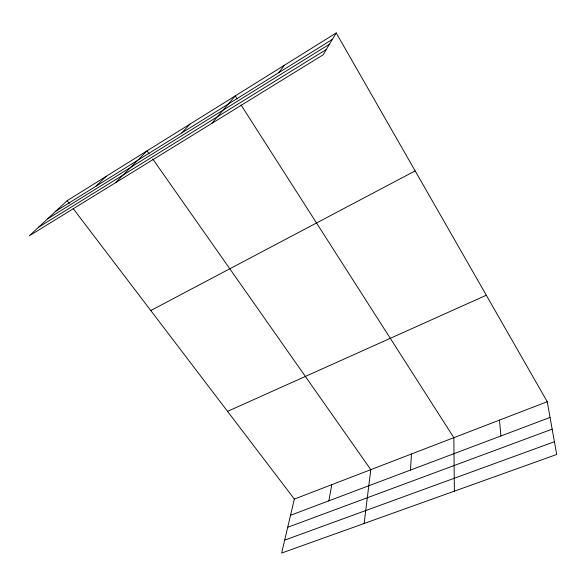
<?xml version="1.0" encoding="UTF-8"?>
<svg xmlns="http://www.w3.org/2000/svg" width="586" height="586" viewBox="0 0 586 586"><rect width="100%" height="100%" fill="white"/><g stroke="black" fill="none" stroke-linecap="round" stroke-linejoin="round"><path stroke-width="0.88" d="M410.471 470.06L411.438 454.003M364.118 523.496L370.791 469.657L152.785 159.055M328.849 500.84L331.793 484.673M73.155 208.579L294.348 499.089L281.639 553.045L556.7 454.487L547.251 401.71L336.218 32.955L67.141 200.676L29.3 235.828L323.054 54.872L336.218 32.955M278.841 72.627L284.342 65.288M211.663 123.485L235.235 95.899L237.184 98.946M181.814 132.897L190.025 124.078M115.515 182.715L147.042 150.873L149.13 153.847M95.789 186.333L106.125 176.371M55.904 211.114L332.357 39.387M47.503 218.915L329.442 44.236M38.471 227.309L326.285 49.495M150.778 310.529L415.152 170.885M227.551 411.365L486.314 295.227M294.348 499.089L547.251 401.71M290.531 515.284L550.064 417.43M287.704 527.29L552.166 429.15M284.686 540.124L554.415 441.734M67.141 200.676L69.324 203.547M241.088 105.041L453.842 437.676L454.37 491.156M499.484 420.103L500.913 435.962"/></g></svg>
